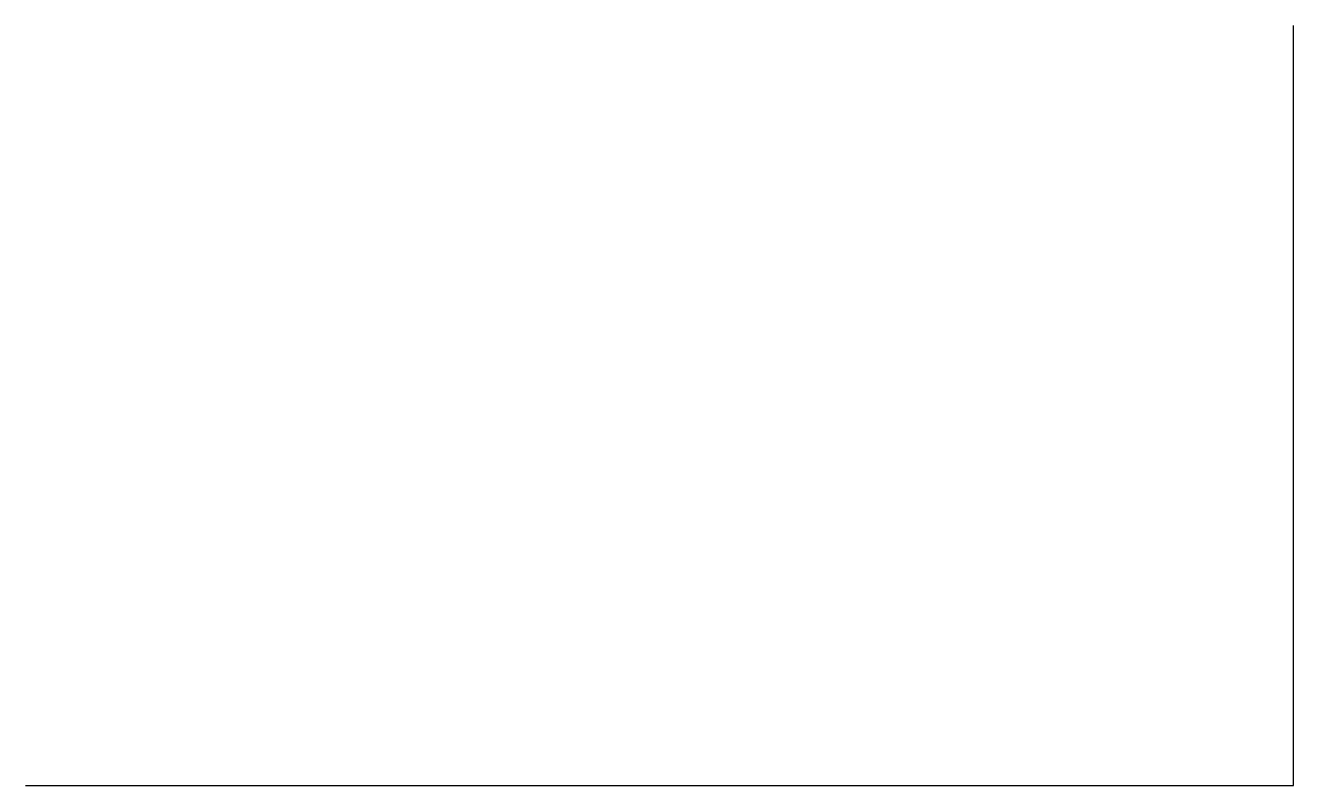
# Model space of a CAD drawing. Extents: x 0 to 20, y 0 to 12.
import ezdxf

# ---------------------------------------------------------------- set-up
doc = ezdxf.new("R2010")
doc.units = 0

msp = doc.modelspace()

# ---------------------------------------------------------------- linework, layer by layer
at = {"layer": 'A-WALL'}
for p, q in [((20, 0), (20, 12)), ((0, 0), (20, 0))]:
    msp.add_line(p, q, dxfattribs=at)

doc.saveas('drawing.dxf')
